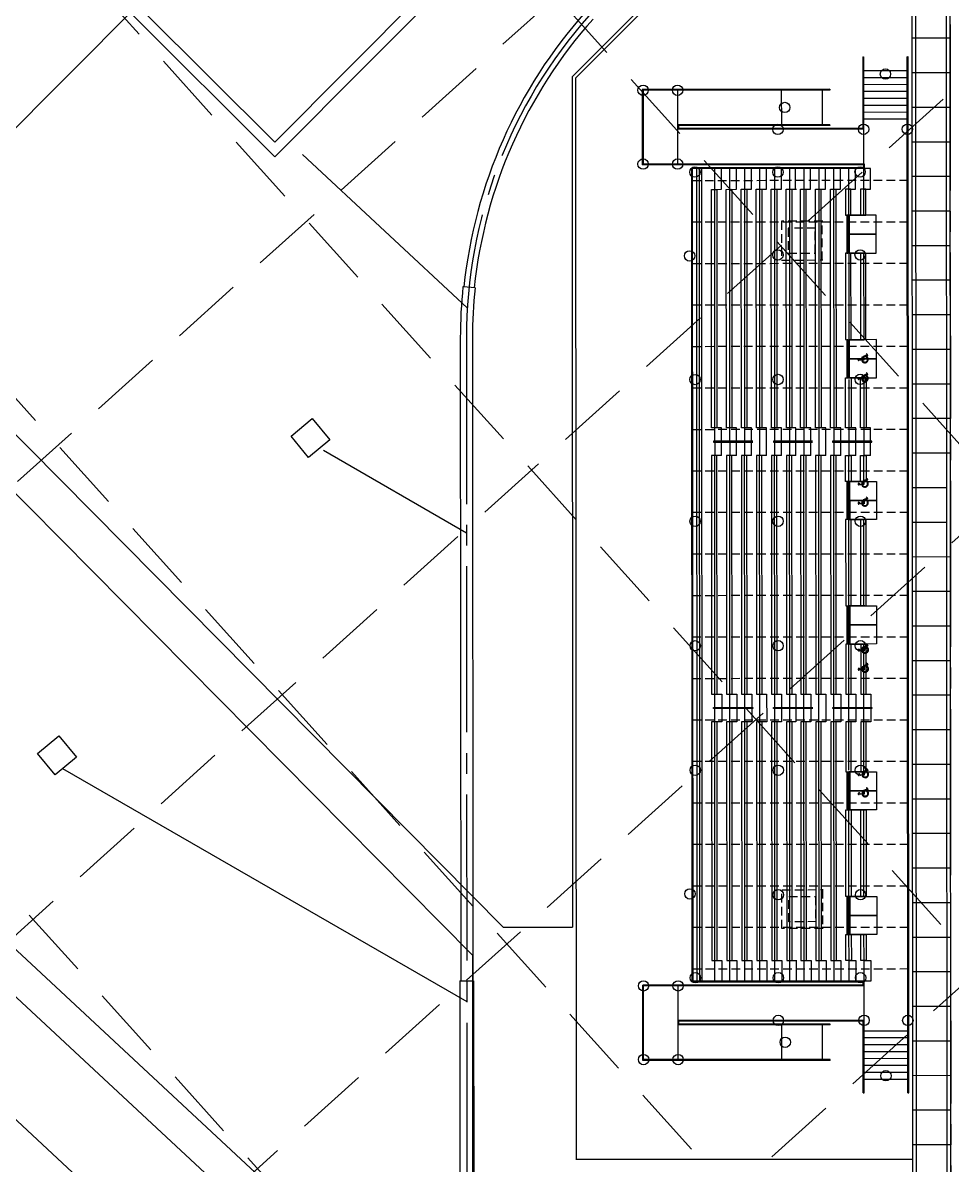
# Model space of a CAD drawing. Header units: inches. Extents: x 5194 to 8721, y 2249 to 5862.
# Drawn here: x 6858.6 to 6993, y 3475.1 to 3640.2 of the extents above; entities that cross this region are included whole.
import ezdxf

# ---------------------------------------------------------------- set-up
doc = ezdxf.new("R2010")
doc.units = ezdxf.units.IN
doc.header["$LTSCALE"] = 60
doc.header["$MEASUREMENT"] = 0
for name, pattern in [('03139 BASE$0$HIDDEN', [0.375, 0.25, -0.125]), ('HIDDEN', [0.375, 0.25, -0.125]), ('SCENT', [0.55, 0.4, -0.05, 0.05, -0.05])]:
    doc.linetypes.add(name, pattern=pattern)
for name, color, linetype in [('03139 BASE$0$A1-FLOR-OUTLINE', 7, 'Continuous'), ('03139 BASE$0$AS-BLEACHERS', 7, 'Continuous'), ('03139 BASE$0$AS-FENCE', 7, 'FENCELINE1'), ('03139 BASE$0$AS-FIELD-LINE', 7, 'Continuous'), ('03139 BASE$0$AS-MOWSTRIP', 7, 'Continuous'), ('03139 BASE$0$AS-PRK-SYM', 7, 'Continuous'), ('03139 BASE$0$AS-RISERS', 7, 'Continuous'), ('03139 BASE$0$AS-SEATS', 7, 'Continuous'), ('03139 BASE$0$AS-SLAB-BELOW', 7, '03139 BASE$0$HIDDEN'), ('03139 BASE$0$AS-STRINGER', 7, '03139 BASE$0$HIDDEN'), ('03139 BASE$0$AS-TRACK-CURB', 7, 'Continuous'), ('03139 BASE$0$AS-WALK', 7, 'Continuous'), ('03139 BASE$0$AS-WALKJOINTS', 253, 'Continuous'), ('03139 BASE$0$CCURB', 7, 'Continuous'), ('03139 BASE$0$CWALK', 7, 'Continuous'), ('03139 BASE$0$pinlet', 7, 'Continuous'), ('03139 TOPO$0$EP', 7, 'Continuous'), ('grid', 254, 'HIDDEN'), ('Pstm', 7, 'Continuous'), ('pstmcl', 8, 'SCENT')]:
    doc.layers.add(name, color=color, linetype=linetype)
doc.linetypes.add('FENCELINE1', pattern='A,0.25,-0.1,[133,ltypeshp.shx,S=0.1,R=0,X=-0.1,Y=0],-0.1,1', length=1.45)

# ---------------------------------------------------------------- blocks, each defined once
blk = doc.blocks.new('03139 BASE$0$football')
at = {"layer": '03139 BASE$0$AS-BLEACHERS'}
for centre in [(-1648.6, -800.7), (-1551.9, -836.7), (-1602.8, -893.2), (-1551.9, -947.2), (-1722.6, -969.3), (-1702.4, -1003.6), (-1647.4, -1053.2), (-1444.9, -1043.6), (-1869.4, -1087.4), (-1909.6, -1131.9), (-1540.5, -1149.6), (-1774.3, -1173.1), (-1743.9, -1160.2), (-1284.5, -1188.2), (-1814.5, -1217.6), (-1642, -1264.6), (-1380, -1294.2), (-1101.7, -1352.9), (-1476.5, -1401.2), (-1197.3, -1459), (-941.3, -1497.6), (-1293.7, -1565.9), (-1036.9, -1603.6), (-780.9, -1642.2), (-1133.3, -1710.5), (-876.4, -1748.2), (-620.4, -1786.8), (-972.9, -1855.2), (-403.6, -1871.9), (-513.5, -1883.2), (-716, -1892.8), (-454.5, -1928.3), (-357.7, -1964.4), (-609.1, -1989.2), (-819.8, -2005.7), (-554.1, -2038.8), (-517.8, -2055.3), (-705.5, -2096.2), (-715.2, -2127.9), (-755.3, -2172.4), (-620.1, -2213.6), (-660.3, -2258.1)]:
    blk.add_circle(centre, 9, dxfattribs=at)
at = {"layer": '03139 BASE$0$AS-FENCE', "ltscale": 0.25}
blk.add_lwpolyline([(-1757.6, -632), (-158.3, -2073.6)], dxfattribs=at)
at = {"layer": '03139 BASE$0$AS-PRK-SYM'}
for p, q in [((-1310.4, -1159.3), (-1311.3, -1160.3)), ((-1311.3, -1160.3), (-1308.1, -1163.1)), ((-1308.6, -1151.7), (-1310.8, -1157.6)), ((-1310.8, -1157.6), (-1306.7, -1161.3)), ((-1309.9, -1149.9), (-1310.4, -1151.1)), ((-1310.4, -1151.1), (-1308.6, -1151.7)), ((-1310.4, -1159.3), (-1307.4, -1162.1)), ((-1310.3, -1166), (-1308.1, -1163.1)), ((-1305, -1161.1), (-1310.2, -1168)), ((-1309.9, -1149.9), (-1307, -1151)), ((-1307, -1151), (-1309.3, -1157.2)), ((-1309.3, -1157.2), (-1305, -1161.1)), ((-1306.9, -1153.3), (-1307.6, -1155.1)), ((-1307.4, -1162.1), (-1306.7, -1161.3)), ((-1305.7, -1163.4), (-1306.5, -1164.5)), ((-1285.9, -1181.4), (-1286.8, -1182.4)), ((-1286.8, -1182.4), (-1283.6, -1185.2)), ((-1284.1, -1173.8), (-1286.3, -1179.7)), ((-1286.3, -1179.7), (-1282.2, -1183.4)), ((-1285.4, -1172), (-1285.9, -1173.2)), ((-1285.9, -1173.2), (-1284.1, -1173.8)), ((-1285.9, -1181.4), (-1282.8, -1184.2)), ((-1285.8, -1188.1), (-1283.6, -1185.2)), ((-1280.5, -1183.2), (-1285.7, -1190.1)), ((-1285.4, -1172), (-1282.5, -1173.1)), ((-1282.5, -1173.1), (-1284.8, -1179.3)), ((-1284.8, -1179.3), (-1280.5, -1183.2)), ((-1282.4, -1175.4), (-1283.1, -1177.2)), ((-1282.8, -1184.2), (-1282.2, -1183.4)), ((-1281.2, -1185.5), (-1282, -1186.6)), ((-1150, -1304), (-1150.8, -1304.9)), ((-1150.8, -1304.9), (-1147.7, -1307.8)), ((-1148.2, -1296.4), (-1150.3, -1302.2)), ((-1150.3, -1302.2), (-1146.3, -1305.9)), ((-1150, -1304), (-1146.9, -1306.7)), ((-1149.5, -1294.5), (-1149.9, -1295.7)), ((-1149.9, -1295.7), (-1148.2, -1296.4)), ((-1149.9, -1310.7), (-1147.7, -1307.8)), ((-1144.6, -1305.7), (-1149.8, -1312.7)), ((-1149.5, -1294.5), (-1146.5, -1295.6)), ((-1146.5, -1295.6), (-1148.8, -1301.9)), ((-1148.8, -1301.9), (-1144.6, -1305.7)), ((-1146.5, -1297.9), (-1147.2, -1299.7)), ((-1146.9, -1306.7), (-1146.3, -1305.9)), ((-1145.2, -1308), (-1146.1, -1309.1)), ((-1125.5, -1326.1), (-1126.3, -1327)), ((-1126.3, -1327), (-1123.2, -1329.9)), ((-1123.6, -1318.4), (-1125.8, -1324.3)), ((-1125.8, -1324.3), (-1121.8, -1328)), ((-1125.5, -1326.1), (-1122.4, -1328.8)), ((-1125, -1316.6), (-1125.4, -1317.8)), ((-1125.4, -1317.8), (-1123.6, -1318.4)), ((-1120, -1327.8), (-1125.3, -1334.8)), ((-1125, -1316.6), (-1122, -1317.7)), ((-1122, -1317.7), (-1124.3, -1323.9)), ((-1124.3, -1323.9), (-1120, -1327.8)), ((-1122, -1320), (-1122.6, -1321.8)), ((-1125.4, -1332.7), (-1123.2, -1329.9)), ((-1122.4, -1328.8), (-1121.8, -1328)), ((-1120.7, -1330.1), (-1121.6, -1331.2)), ((-936.1, -1496.8), (-936.9, -1497.7)), ((-936.9, -1497.7), (-933.8, -1500.6)), ((-934.2, -1489.2), (-936.4, -1495.1)), ((-936.4, -1495.1), (-932.4, -1498.7)), ((-936.1, -1496.8), (-933, -1499.6)), ((-935.6, -1487.3), (-936, -1488.5)), ((-936, -1488.5), (-934.2, -1489.2)), ((-930.6, -1498.6), (-935.9, -1505.5)), ((-935.9, -1503.5), (-933.8, -1500.6)), ((-935.6, -1487.3), (-932.6, -1488.4)), ((-932.6, -1488.4), (-934.9, -1494.7)), ((-934.9, -1494.7), (-930.6, -1498.6)), ((-932.6, -1490.8), (-933.2, -1492.5)), ((-933, -1499.6), (-932.4, -1498.7)), ((-931.3, -1500.8), (-932.2, -1502)), ((-911.6, -1518.9), (-912.4, -1519.8)), ((-912.4, -1519.8), (-909.3, -1522.7)), ((-909.7, -1511.3), (-911.9, -1517.1)), ((-911.9, -1517.1), (-907.8, -1520.8)), ((-911.6, -1518.9), (-908.5, -1521.7)), ((-911.1, -1509.4), (-911.5, -1510.6)), ((-911.5, -1510.6), (-909.7, -1511.3)), ((-906.1, -1520.6), (-911.4, -1527.6)), ((-911.4, -1525.6), (-909.3, -1522.7)), ((-911.1, -1509.4), (-908.1, -1510.5)), ((-908.1, -1510.5), (-910.4, -1516.8)), ((-910.4, -1516.8), (-906.1, -1520.6)), ((-908.1, -1512.9), (-908.7, -1514.6)), ((-908.5, -1521.7), (-907.8, -1520.8)), ((-906.8, -1522.9), (-907.7, -1524)), ((-775.6, -1641.4), (-776.5, -1642.4)), ((-776.5, -1642.4), (-773.3, -1645.2)), ((-773.8, -1633.8), (-776, -1639.7)), ((-776, -1639.7), (-771.9, -1643.3)), ((-775.1, -1632), (-775.6, -1633.1)), ((-775.6, -1633.1), (-773.8, -1633.8)), ((-775.6, -1641.4), (-772.6, -1644.2)), ((-770.2, -1643.2), (-775.4, -1650.1)), ((-775.1, -1632), (-772.2, -1633.1)), ((-772.2, -1633.1), (-774.5, -1639.3)), ((-774.5, -1639.3), (-770.2, -1643.2)), ((-772.1, -1635.4), (-772.8, -1637.2)), ((-772.6, -1644.2), (-771.9, -1643.3)), ((-775.5, -1648.1), (-773.3, -1645.2)), ((-770.9, -1645.5), (-771.7, -1646.6)), ((-751.1, -1663.5), (-752, -1664.5)), ((-752, -1664.5), (-748.8, -1667.3)), ((-749.3, -1655.9), (-751.5, -1661.8)), ((-751.5, -1661.8), (-747.4, -1665.4)), ((-750.6, -1654.1), (-751.1, -1655.2)), ((-751.1, -1655.2), (-749.3, -1655.9)), ((-751.1, -1663.5), (-748.1, -1666.3)), ((-750.6, -1654.1), (-747.7, -1655.2)), ((-747.7, -1655.2), (-750, -1661.4)), ((-750, -1661.4), (-745.7, -1665.3)), ((-747.6, -1657.5), (-748.3, -1659.3)), ((-751, -1670.2), (-748.8, -1667.3)), ((-745.7, -1665.3), (-750.9, -1672.2)), ((-748.1, -1666.3), (-747.4, -1665.4)), ((-746.4, -1667.6), (-747.2, -1668.7))]:
    blk.add_line(p, q, dxfattribs=at)
for centre, radius, start, end in [((-1311.5, -1167.1), 1.6, 40.9876, 322.963), ((-1304.9, -1158.8), 4.61, 260.3971, 125.4097), ((-1304.9, -1158.8), 5.88, 254.1547, 110.0828), ((-1287, -1189.2), 1.6, 40.9876, 322.963), ((-1280.4, -1180.9), 4.61, 260.3971, 125.4097), ((-1280.4, -1180.9), 5.88, 254.1547, 110.0828), ((-1144.5, -1303.5), 4.61, 260.3971, 125.4097), ((-1144.5, -1303.5), 5.88, 254.1547, 110.0828), ((-1151.1, -1311.7), 1.6, 40.9876, 322.963), ((-1120, -1325.6), 4.61, 260.3971, 125.4097), ((-1120, -1325.6), 5.88, 254.1547, 110.0828), ((-1126.6, -1333.8), 1.6, 40.9876, 322.963), ((-937.2, -1504.5), 1.6, 40.9876, 322.963), ((-930.6, -1496.3), 4.61, 260.3971, 125.4097), ((-930.6, -1496.3), 5.88, 254.1547, 110.0828), ((-912.6, -1526.6), 1.6, 40.9876, 322.963), ((-906.1, -1518.4), 4.61, 260.3971, 125.4097), ((-906.1, -1518.4), 5.88, 254.1547, 110.0828), ((-770.1, -1640.9), 4.61, 260.3971, 125.4097), ((-770.1, -1640.9), 5.88, 254.1547, 110.0828), ((-776.7, -1649.2), 1.6, 40.9876, 322.963), ((-745.6, -1663), 4.61, 260.3971, 125.4097), ((-745.6, -1663), 5.88, 254.1547, 110.0828), ((-752.2, -1671.2), 1.6, 40.9876, 322.963)]:
    blk.add_arc(centre, radius, start, end, dxfattribs=at)
at = {"layer": '03139 BASE$0$AS-RISERS'}
for p, q in [((-1645.5, -752.4), (-1644.5, -751.2)), ((-310, -1956.2), (-1645.5, -752.4)), ((-309, -1955.1), (-1644.5, -751.2)), ((-1678.6, -824.9), (-1627.7, -768.4)), ((-1669.7, -832.9), (-1618.8, -776.5)), ((-1660.7, -840.9), (-1609.9, -784.5)), ((-1651.8, -849), (-1600.9, -792.5)), ((-1697.4, -809.9), (-1696.4, -808.8)), ((-1697.4, -809.9), (-1604.9, -893.3)), ((-1696.4, -808.8), (-1602.8, -893.2)), ((-1642.9, -857), (-1592, -800.6)), ((-1634, -865.1), (-1583.1, -808.6)), ((-1625.1, -873.1), (-1574.2, -816.6)), ((-1616.2, -881.1), (-1565.3, -824.7)), ((-1693.8, -890.3), (-1911.7, -1132)), ((-1692.6, -891.3), (-1909.6, -1131.9)), ((-1693.8, -890.3), (-1692.6, -891.3)), ((-1604.9, -893.3), (-1819, -1130.8)), ((-1602.8, -893.2), (-1818.9, -1132.9)), ((-1701.5, -901.1), (-1657, -941.3)), ((-1602.8, -893.2), (-1558.2, -933.3)), ((-1648.1, -931.5), (-1824.8, -1127.5)), ((-1648.1, -931.5), (-1647, -932.5)), ((-1544.3, -929.8), (-1552.3, -938.7)), ((-1517.5, -953.9), (-1544.3, -929.8)), ((-1647, -932.5), (-1822.7, -1127.4)), ((-1557.4, -932.4), (-1814.5, -1217.6)), ((-1557.3, -934.5), (-1814.4, -1219.8)), ((-1553.6, -937.9), (-1753.1, -1159.2)), ((-1551.5, -937.8), (-1751, -1159.1)), ((-1534.9, -973.2), (-1561.7, -949.1)), ((-1557.3, -934.5), (-1553.6, -937.9)), ((-1552.3, -938.7), (-1525.6, -962.8)), ((-1748.9, -953.7), (-1704.3, -993.8)), ((-1552.3, -992.5), (-1579.1, -968.4)), ((-1569.7, -958), (-1543, -982.1)), ((-1525.6, -962.8), (-1517.5, -953.9)), ((-1525.6, -962.8), (-1492.1, -992.9)), ((-1569.7, -1011.8), (-1596.5, -987.7)), ((-1587.1, -977.3), (-1560.4, -1001.4)), ((-1543, -982.1), (-1534.9, -973.2)), ((-1543, -982.1), (-1509.6, -1012.2)), ((-1587.2, -1031.1), (-1613.9, -1007)), ((-1604.5, -996.6), (-1577.8, -1020.7)), ((-1560.4, -1001.4), (-1552.3, -992.5)), ((-1560.4, -1001.4), (-1252.9, -1278.6)), ((-1509.6, -1012.2), (-1492.1, -992.9)), ((-1508.5, -1011.1), (-1491.1, -991.8)), ((-1604.6, -1050.5), (-1631.3, -1026.4)), ((-1621.9, -1016), (-1595.2, -1040.1)), ((-1577.8, -1020.7), (-1569.7, -1011.8)), ((-1577.8, -1020.7), (-1270.3, -1297.9)), ((-1511.6, -1014.5), (-1462.5, -1058.7)), ((-1459.5, -1055.3), (-1508.5, -1011.1)), ((-1459.5, -1055.3), (-1508.5, -1011.1)), ((-1621.1, -1068.8), (-1647.9, -1044.7)), ((-1638.5, -1034.3), (-1611.8, -1058.4)), ((-1611.8, -1058.4), (-1603.7, -1049.5)), ((-1595.2, -1040.1), (-1587.2, -1031.1)), ((-1595.2, -1040.1), (-1287.7, -1317.3)), ((-1443.1, -1037.1), (-1460.5, -1056.4)), ((-1459.9, -1055.7), (-1440.4, -1034.1)), ((-1442.1, -1036), (-1459.5, -1055.3)), ((-1443.1, -1037.1), (-1331.7, -1137.6)), ((-1638.5, -1088.1), (-1665.3, -1064)), ((-1655.9, -1053.6), (-1629.2, -1077.8)), ((-1629.2, -1077.8), (-1621.1, -1068.8)), ((-1611.8, -1058.4), (-1304.3, -1335.6)), ((-1460.5, -1056.4), (-1349.1, -1156.9)), ((-1869.4, -1087.4), (-1824.8, -1127.5)), ((-1656, -1107.5), (-1682.7, -1083.4)), ((-1673.3, -1073), (-1646.6, -1097.1)), ((-1646.6, -1097.1), (-1638.5, -1088.1)), ((-1629.2, -1077.8), (-1321.7, -1354.9)), ((-1673.4, -1126.8), (-1700.1, -1102.7)), ((-1690.7, -1092.3), (-1664, -1116.4)), ((-1664, -1116.4), (-1656, -1107.5)), ((-1646.6, -1097.1), (-1339.1, -1374.3)), ((-1824.8, -1127.5), (-1818.9, -1132.9)), ((-1822.7, -1127.4), (-1819, -1130.8)), ((-1690.8, -1146.1), (-1717.5, -1122)), ((-1708.1, -1111.6), (-1681.4, -1135.7)), ((-1681.4, -1135.7), (-1673.4, -1126.8)), ((-1664, -1116.4), (-1356.5, -1393.6)), ((-1911.7, -1132), (-1814.4, -1219.8)), ((-1909.6, -1131.9), (-1814.5, -1217.6)), ((-1818.9, -1132.9), (-1774.3, -1173.1)), ((-1725.5, -1130.9), (-1698.8, -1155)), ((-1698.8, -1155), (-1690.8, -1146.1)), ((-1681.4, -1135.7), (-1373.9, -1412.9)), ((-1349.1, -1156.9), (-1331.7, -1137.6)), ((-1348.1, -1155.7), (-1330.7, -1136.4)), ((-703.6, -2105.3), (-1753.1, -1159.2)), ((-703.7, -2103.2), (-1751, -1159.1)), ((-695.7, -2094.3), (-1743, -1150.2)), ((-1698.8, -1155), (-1391.3, -1432.2)), ((-1351.1, -1159.1), (-1302.1, -1203.3)), ((-1299.1, -1199.9), (-1348.1, -1155.7)), ((-1299.1, -1199.9), (-1348.1, -1155.7)), ((-1282.7, -1181.7), (-1300.1, -1201.1)), ((-1299.4, -1200.3), (-1280, -1178.8)), ((-1281.7, -1180.6), (-1299.1, -1199.9)), ((-1282.6, -1181.6), (-1218.1, -1240)), ((-1297.9, -1203.1), (-1235.5, -1259.3)), ((-1191.4, -1245.2), (-1236.9, -1295.7)), ((-1235.8, -1296.7), (-1190.3, -1246.2)), ((-1210, -1231.1), (-1218.1, -1240)), ((-1218.1, -1240), (-1182.4, -1272.1)), ((-1174.4, -1263.2), (-1210, -1231.1)), ((-1190.3, -1246.2), (-1191.4, -1245.2)), ((-1227.4, -1250.4), (-1235.5, -1259.3)), ((-1235.5, -1259.3), (-1199.8, -1291.5)), ((-1191.8, -1282.5), (-1227.4, -1250.4)), ((-1174.4, -1263.2), (-1182.4, -1272.1)), ((-1244.8, -1269.7), (-1252.9, -1278.6)), ((-1252.9, -1278.6), (-1217.2, -1310.8)), ((-1209.2, -1301.9), (-1244.8, -1269.7)), ((-1191.8, -1282.5), (-1199.8, -1291.5)), ((-1149, -1302.3), (-1182.4, -1272.1)), ((-1262.2, -1289), (-1270.3, -1297.9)), ((-1270.3, -1297.9), (-1234.6, -1330.1)), ((-1226.6, -1321.2), (-1262.2, -1289)), ((-1236.9, -1295.7), (-1235.8, -1296.7)), ((-1209.2, -1301.9), (-1217.2, -1310.8)), ((-1166.4, -1321.6), (-1199.8, -1291.5)), ((-1149, -1302.3), (-1166.4, -1321.6)), ((-1165.7, -1320.9), (-1146.3, -1299.3)), ((-1148, -1301.2), (-1165.4, -1320.5)), ((-1260.2, -1321.5), (-1305.7, -1372)), ((-1304.6, -1373), (-1259.1, -1322.5)), ((-1297.1, -1327.6), (-1304.3, -1335.6)), ((-1261.4, -1359.8), (-1297.1, -1327.6)), ((-1279.7, -1308.3), (-1287.7, -1317.3)), ((-1287.7, -1317.3), (-1252, -1349.4)), ((-1244, -1340.5), (-1279.7, -1308.3)), ((-1226.6, -1321.2), (-1234.6, -1330.1)), ((-909.7, -1588), (-1217.2, -1310.8)), ((-1119.4, -1368), (-1168.4, -1323.8)), ((-1165.4, -1320.5), (-1116.3, -1364.7)), ((-1165.4, -1320.5), (-1116.3, -1364.7)), ((-1313.6, -1346), (-1321.7, -1354.9)), ((-1278, -1378.2), (-1313.6, -1346)), ((-1304.3, -1335.6), (-1268.6, -1367.8)), ((-1244, -1340.5), (-1252, -1349.4)), ((-927.1, -1607.3), (-1234.6, -1330.1)), ((-1117.4, -1365.8), (-1099.9, -1346.5)), ((-1116.3, -1364.7), (-1098.9, -1345.4)), ((-988.5, -1446.9), (-1099.9, -1346.5)), ((-1331, -1365.3), (-1339.1, -1374.3)), ((-1295.4, -1397.5), (-1331, -1365.3)), ((-1321.7, -1354.9), (-1286, -1387.1)), ((-1261.4, -1359.8), (-1268.6, -1367.8)), ((-944.5, -1626.6), (-1252, -1349.4)), ((-1005.9, -1466.2), (-1117.4, -1365.8)), ((-1348.4, -1384.7), (-1356.5, -1393.6)), ((-1312.8, -1416.8), (-1348.4, -1384.7)), ((-1339.1, -1374.3), (-1303.4, -1406.4)), ((-1305.7, -1372), (-1304.6, -1373)), ((-1278, -1378.2), (-1286, -1387.1)), ((-978.5, -1664.3), (-1286, -1387.1)), ((-961.1, -1645), (-1268.6, -1367.8)), ((-1329.8, -1398.7), (-1375.4, -1449.2)), ((-1374.3, -1450.3), (-1328.7, -1399.7)), ((-1365.9, -1404), (-1373.9, -1412.9)), ((-1330.2, -1436.1), (-1365.9, -1404)), ((-1356.5, -1393.6), (-1320.8, -1425.7)), ((-1295.4, -1397.5), (-1303.4, -1406.4)), ((-995.9, -1683.6), (-1303.4, -1406.4)), ((-1383.3, -1423.3), (-1391.3, -1432.2)), ((-1347.6, -1455.4), (-1383.3, -1423.3)), ((-1373.9, -1412.9), (-1338.2, -1445)), ((-1312.8, -1416.8), (-1320.8, -1425.7)), ((-1013.3, -1702.9), (-1320.8, -1425.7)), ((-1391.3, -1432.2), (-1355.6, -1464.3)), ((-1330.2, -1436.1), (-1338.2, -1445)), ((-1030.7, -1722.2), (-1338.2, -1445)), ((-1005.3, -1465.5), (-985.8, -1443.9)), ((-987.5, -1445.8), (-1004.9, -1465.1)), ((-1375.4, -1449.2), (-1374.3, -1450.3)), ((-1347.6, -1455.4), (-1355.6, -1464.3)), ((-1048.1, -1741.5), (-1355.6, -1464.3)), ((-988.5, -1446.9), (-1005.9, -1466.2)), ((-1004.9, -1465.1), (-955.9, -1509.3)), ((-1004.9, -1465.1), (-955.9, -1509.3)), ((-958.9, -1512.6), (-1007.9, -1468.4)), ((-960.6, -1514.5), (-936.8, -1488.1)), ((-955.9, -1509.3), (-938.5, -1490)), ((-874.9, -1549.3), (-939.5, -1491.1)), ((-892.3, -1568.6), (-956.9, -1510.4)), ((-839.2, -1581.5), (-908.3, -1519.2)), ((-874.9, -1549.3), (-866.9, -1540.4)), ((-866.9, -1540.4), (-831.2, -1572.6)), ((-893.8, -1605), (-848.3, -1554.5)), ((-847.1, -1555.5), (-892.7, -1606)), ((-892.3, -1568.6), (-884.3, -1559.7)), ((-884.3, -1559.7), (-848.6, -1591.9)), ((-839.2, -1581.5), (-874.9, -1549.3)), ((-848.3, -1554.5), (-847.1, -1555.5)), ((-909.7, -1588), (-901.7, -1579)), ((-901.7, -1579), (-866, -1611.2)), ((-856.7, -1600.8), (-892.3, -1568.6)), ((-831.2, -1572.6), (-839.2, -1581.5)), ((-774.6, -1639.7), (-839.2, -1581.5)), ((-927.1, -1607.3), (-919.1, -1598.4)), ((-919.1, -1598.4), (-883.4, -1630.5)), ((-874.1, -1620.1), (-909.7, -1588)), ((-892.7, -1606), (-893.8, -1605)), ((-848.6, -1591.9), (-856.7, -1600.8)), ((-794.3, -1657), (-856.7, -1600.8)), ((-944.5, -1626.6), (-936.5, -1617.7)), ((-936.5, -1617.7), (-900.8, -1649.8)), ((-891.5, -1639.4), (-927.1, -1607.3)), ((-866, -1611.2), (-874.1, -1620.1)), ((-566.6, -1897.3), (-874.1, -1620.1)), ((-962.6, -1681.3), (-917, -1630.8)), ((-915.9, -1631.8), (-961.5, -1682.3)), ((-961.1, -1645), (-953.9, -1637)), ((-925.4, -1677.1), (-961.1, -1645)), ((-953.9, -1637), (-918.3, -1669.1)), ((-908.9, -1658.7), (-944.5, -1626.6)), ((-917.9, -1631.8), (-916.8, -1632.8)), ((-883.4, -1630.5), (-891.5, -1639.4)), ((-584, -1916.6), (-891.5, -1639.4)), ((-774.6, -1639.7), (-792, -1659)), ((-791.3, -1658.3), (-771.9, -1636.8)), ((-773.6, -1638.6), (-791, -1657.9)), ((-978.5, -1664.3), (-970.5, -1655.4)), ((-942.9, -1696.4), (-978.5, -1664.3)), ((-970.5, -1655.4), (-934.8, -1687.5)), ((-900.8, -1649.8), (-908.9, -1658.7)), ((-601.4, -1935.9), (-908.9, -1658.7)), ((-745, -1705.5), (-794, -1661.3)), ((-791, -1657.9), (-742, -1702.1)), ((-791, -1657.9), (-742, -1702.1)), ((-995.9, -1683.6), (-987.9, -1674.7)), ((-960.3, -1715.7), (-995.9, -1683.6)), ((-987.9, -1674.7), (-952.2, -1706.8)), ((-961.5, -1682.3), (-962.6, -1681.3)), ((-918.3, -1669.1), (-925.4, -1677.1)), ((-617.9, -1954.3), (-925.4, -1677.1)), ((-743, -1703.2), (-725.6, -1683.9)), ((-742, -1702.1), (-724.6, -1682.8)), ((-614.2, -1784.4), (-725.6, -1683.9)), ((-1013.3, -1702.9), (-1005.3, -1694)), ((-977.7, -1735), (-1013.3, -1702.9)), ((-1005.3, -1694), (-969.6, -1726.1)), ((-934.8, -1687.5), (-942.9, -1696.4)), ((-635.4, -1973.6), (-942.9, -1696.4)), ((-631.6, -1803.7), (-743, -1703.2)), ((-1032.2, -1758.6), (-986.7, -1708.1)), ((-985.6, -1709.1), (-1031.1, -1759.6)), ((-1030.7, -1722.2), (-1022.7, -1713.3)), ((-995.1, -1754.4), (-1030.7, -1722.2)), ((-1022.7, -1713.3), (-987, -1745.4)), ((-986.7, -1708.1), (-985.6, -1709.1)), ((-952.2, -1706.8), (-960.3, -1715.7)), ((-652.8, -1992.9), (-960.3, -1715.7)), ((-1048.1, -1741.5), (-1040.1, -1732.6)), ((-1012.5, -1773.7), (-1048.1, -1741.5)), ((-1040.1, -1732.6), (-1004.5, -1764.8)), ((-969.6, -1726.1), (-977.7, -1735)), ((-670.2, -2012.2), (-977.7, -1735)), ((-1031.1, -1759.6), (-1032.2, -1758.6)), ((-987, -1745.4), (-995.1, -1754.4)), ((-687.6, -2031.5), (-995.1, -1754.4)), ((-1004.5, -1764.8), (-1012.5, -1773.7)), ((-705, -2050.9), (-1012.5, -1773.7)), ((-630.9, -1802.9), (-611.5, -1781.4)), ((-613.2, -1783.2), (-630.6, -1802.6)), ((-614.2, -1784.4), (-631.6, -1803.7)), ((-630.6, -1802.6), (-581.6, -1846.7)), ((-630.6, -1802.6), (-581.6, -1846.7)), ((-584.6, -1850.1), (-633.6, -1805.9)), ((-582.6, -1847.9), (-565.2, -1828.6)), ((-581.6, -1846.7), (-564.1, -1827.4)), ((-531.7, -1858.7), (-565.2, -1828.6)), ((-549.1, -1878), (-582.6, -1847.9)), ((-531.7, -1858.7), (-523.7, -1849.8)), ((-505, -1882.8), (-531.7, -1858.7)), ((-523.7, -1849.8), (-497, -1873.9)), ((-504.2, -1881.8), (-703.7, -2103.2)), ((-549.1, -1878), (-541.1, -1869.1)), ((-522.4, -1902.1), (-549.1, -1878)), ((-541.1, -1869.1), (-514.4, -1893.2)), ((-497, -1873.9), (-505, -1882.8)), ((-499.1, -1888.1), (-505, -1882.8)), ((-501.2, -1888.2), (-757.4, -2172.5)), ((-499.1, -1888.1), (-755.3, -2172.4)), ((-504.9, -1884.9), (-703.6, -2105.3)), ((-566.6, -1897.3), (-558.5, -1888.4)), ((-539.8, -1921.4), (-566.6, -1897.3)), ((-558.5, -1888.4), (-531.8, -1912.5)), ((-514.4, -1893.2), (-522.4, -1902.1)), ((-501.2, -1888.2), (-504.9, -1884.9)), ((-454.5, -1928.3), (-499.1, -1888.1)), ((-441.1, -1940.4), (-390.2, -1883.9)), ((-432.2, -1948.4), (-381.3, -1891.9)), ((-423.3, -1956.4), (-372.4, -1900)), ((-584, -1916.6), (-575.9, -1907.7)), ((-557.2, -1940.7), (-584, -1916.6)), ((-575.9, -1907.7), (-549.2, -1931.8)), ((-531.8, -1912.5), (-539.8, -1921.4)), ((-414.4, -1964.5), (-363.5, -1908)), ((-405.5, -1972.5), (-354.6, -1916)), ((-454.5, -1928.3), (-670.6, -2168)), ((-454.4, -1930.4), (-668.5, -2167.9)), ((-601.4, -1935.9), (-593.3, -1927)), ((-574.6, -1960), (-601.4, -1935.9)), ((-593.3, -1927), (-566.6, -1951.1)), ((-549.2, -1931.8), (-557.2, -1940.7)), ((-360.9, -2012.7), (-454.5, -1928.3)), ((-361.9, -2013.8), (-454.4, -1930.4)), ((-396.6, -1980.5), (-345.7, -1924.1)), ((-387.6, -1988.6), (-336.8, -1932.1)), ((-378.7, -1996.6), (-327.8, -1940.1)), ((-812.8, -2004.8), (-866.3, -1956.6)), ((-617.9, -1954.3), (-609.9, -1945.4)), ((-591.2, -1978.4), (-617.9, -1954.3)), ((-610.7, -1946.3), (-584, -1970.4)), ((-566.6, -1951.1), (-574.6, -1960)), ((-310, -1956.2), (-309, -1955.1)), ((-489, -1976.3), (-664.8, -2171.3)), ((-487.9, -1977.3), (-664.6, -2173.4)), ((-635.4, -1973.6), (-627.3, -1964.7)), ((-608.6, -1997.7), (-635.4, -1973.6)), ((-627.3, -1964.7), (-600.6, -1988.8)), ((-583.2, -1969.5), (-591.2, -1978.4)), ((-487.9, -1977.3), (-489, -1976.3)), ((-652.8, -1992.9), (-644.7, -1984)), ((-626, -2017), (-652.8, -1992.9)), ((-644.7, -1984), (-618, -2008.1)), ((-600.6, -1988.8), (-608.6, -1997.7)), ((-452.2, -2027.3), (-496.8, -1987.1)), ((-670.2, -2012.2), (-662.1, -2003.3)), ((-643.4, -2036.3), (-670.2, -2012.2)), ((-662.1, -2003.3), (-635.4, -2027.4)), ((-443.3, -2017.5), (-660.3, -2258.1)), ((-442.2, -2018.5), (-660.1, -2260.2)), ((-618, -2008.1), (-626, -2017)), ((-442.2, -2018.5), (-443.3, -2017.5)), ((-361.9, -2013.8), (-360.9, -2012.7)), ((-687.6, -2031.5), (-679.5, -2022.6)), ((-660.8, -2055.7), (-687.6, -2031.5)), ((-679.5, -2022.6), (-652.8, -2046.7)), ((-635.4, -2027.4), (-643.4, -2036.3)), ((-499.6, -2079.9), (-544.1, -2039.7)), ((-705, -2050.9), (-697, -2041.9)), ((-678.2, -2075), (-705, -2050.9)), ((-697, -2041.9), (-670.2, -2066.1)), ((-652.8, -2046.7), (-660.8, -2055.7)), ((-670.2, -2066.1), (-678.2, -2075)), ((-670.6, -2168), (-715.2, -2127.9)), ((-660.1, -2260.2), (-757.4, -2172.5)), ((-660.3, -2258.1), (-755.3, -2172.4)), ((-664.6, -2173.4), (-670.6, -2168)), ((-664.8, -2171.3), (-668.5, -2167.9)), ((-620.1, -2213.6), (-664.6, -2173.4))]:
    blk.add_line(p, q, dxfattribs=at)
blk.add_lwpolyline([(-1557.4, -932.4), (-1551.5, -937.8)], dxfattribs=at)
at = {"layer": '03139 BASE$0$AS-SEATS'}
for p, q in [((-1522.9, -959.8), (-1529.2, -966.9)), ((-1529.2, -966.9), (-1495.8, -997)), ((-1489.5, -990), (-1522.9, -959.8)), ((-1540.3, -979.1), (-1546.6, -986.2)), ((-1546.6, -986.2), (-1513.2, -1016.3)), ((-1506.9, -1009.3), (-1540.3, -979.1)), ((-1477.4, -976.6), (-1509.6, -1012.2)), ((-1495.8, -997), (-1489.5, -990)), ((-1452.9, -998.7), (-1477.4, -976.6)), ((-1564.1, -1005.5), (-1557.7, -998.5)), ((-1256.6, -1282.7), (-1564.1, -1005.5)), ((-1557.7, -998.5), (-1250.2, -1275.7)), ((-1557.7, -998.5), (-1250.2, -1275.7)), ((-1513.2, -1016.3), (-1506.9, -1009.3)), ((-1452.9, -998.7), (-1485, -1034.3)), ((-1485, -1034.3), (-1452.9, -998.7)), ((-1428.4, -1020.8), (-1452.9, -998.7)), ((-1581.5, -1024.8), (-1575.1, -1017.8)), ((-1274, -1302), (-1581.5, -1024.8)), ((-1575.1, -1017.8), (-1267.6, -1295)), ((-1510.6, -1013.4), (-1511.6, -1014.5)), ((-1511.6, -1014.5), (-1462.5, -1058.7)), ((-1509.4, -1014.4), (-1510.6, -1013.4)), ((-1509.6, -1012.2), (-1485, -1034.3)), ((-1461.5, -1057.5), (-1509.4, -1014.4)), ((-1509.4, -1014.4), (-1509.4, -1014.4)), ((-1460.5, -1056.4), (-1428.4, -1020.8)), ((-1598.9, -1044.1), (-1592.5, -1037.1)), ((-1291.4, -1321.3), (-1598.9, -1044.1)), ((-1592.5, -1037.1), (-1285, -1314.3)), ((-1485, -1034.3), (-1460.5, -1056.4)), ((-1440.4, -1034.1), (-1446.8, -1041.2)), ((-1446.8, -1041.2), (-1335.4, -1141.6)), ((-1329, -1134.6), (-1440.4, -1034.1)), ((-1615.4, -1062.5), (-1609.1, -1055.5)), ((-1307.9, -1339.7), (-1615.4, -1062.5)), ((-1609.1, -1055.5), (-1301.6, -1332.7)), ((-1457.9, -1053.5), (-1464.2, -1060.5)), ((-1464.2, -1060.5), (-1352.8, -1160.9)), ((-1462.5, -1058.7), (-1461.5, -1057.5)), ((-1461.5, -1057.5), (-1461.5, -1057.5)), ((-1461.5, -1057.5), (-1461.5, -1057.5)), ((-1346.4, -1153.9), (-1457.9, -1053.5)), ((-1632.9, -1081.8), (-1626.5, -1074.8)), ((-1325.3, -1359), (-1632.9, -1081.8)), ((-1626.5, -1074.8), (-1319, -1352)), ((-1650.3, -1101.1), (-1643.9, -1094.1)), ((-1342.8, -1378.3), (-1650.3, -1101.1)), ((-1643.9, -1094.1), (-1336.4, -1371.3)), ((-1667.7, -1120.5), (-1661.3, -1113.4)), ((-1360.2, -1397.7), (-1667.7, -1120.5)), ((-1661.3, -1113.4), (-1353.8, -1390.6)), ((-1317, -1121.2), (-1349.1, -1156.9)), ((-1292.5, -1143.3), (-1317, -1121.2)), ((-1740.3, -1147.2), (-1746.6, -1154.3)), ((-693, -2091.3), (-1740.3, -1147.2)), ((-1685.1, -1139.8), (-1678.7, -1132.7)), ((-1377.6, -1417), (-1685.1, -1139.8)), ((-1678.7, -1132.7), (-1371.2, -1409.9)), ((-1335.4, -1141.6), (-1329, -1134.6)), ((-1324.6, -1179), (-1292.5, -1143.3)), ((-1292.5, -1143.3), (-1324.6, -1179)), ((-1268, -1165.4), (-1292.5, -1143.3)), ((-1746.6, -1154.3), (-699.3, -2098.4)), ((-1702.5, -1159.1), (-1696.1, -1152)), ((-1395, -1436.3), (-1702.5, -1159.1)), ((-1696.1, -1152), (-1388.6, -1429.2)), ((-1352.8, -1160.9), (-1346.4, -1153.9)), ((-1350.1, -1158), (-1351.1, -1159.1)), ((-1351.1, -1159.1), (-1302.1, -1203.3)), ((-1349, -1159), (-1350.1, -1158)), ((-1349.1, -1156.9), (-1324.6, -1179)), ((-1301.1, -1202.2), (-1349, -1159)), ((-1349, -1159), (-1349, -1159)), ((-1300.1, -1201.1), (-1268, -1165.4)), ((-1324.6, -1179), (-1300.1, -1201.1)), ((-1286.4, -1185.8), (-1280, -1178.8)), ((-1221.7, -1244.1), (-1286.4, -1185.8)), ((-1280, -1178.8), (-1215.4, -1237)), ((-1303.8, -1205.1), (-1297.4, -1198.1)), ((-1239.1, -1263.4), (-1303.8, -1205.1)), ((-1302.1, -1203.3), (-1301.1, -1202.2)), ((-1301.1, -1202.2), (-1301.1, -1202.2)), ((-1301.1, -1202.2), (-1301.1, -1202.2)), ((-1297.4, -1198.1), (-1232.8, -1256.3)), ((-1215.4, -1237), (-1221.7, -1244.1)), ((-1232.8, -1256.3), (-1239.1, -1263.4)), ((-1250.2, -1275.7), (-1256.6, -1282.7)), ((-1186.1, -1276.2), (-1179.7, -1269.2)), ((-1152.7, -1306.3), (-1186.1, -1276.2)), ((-1179.7, -1269.2), (-1146.3, -1299.3)), ((-1166.4, -1321.6), (-1134.2, -1285.9)), ((-1134.2, -1285.9), (-1109.7, -1308)), ((-1267.6, -1295), (-1274, -1302)), ((-1214.5, -1307.8), (-1220.9, -1314.9)), ((-907, -1585), (-1214.5, -1307.8)), ((-907, -1585), (-1214.5, -1307.8)), ((-1203.5, -1295.5), (-1197.1, -1288.5)), ((-1170.1, -1325.7), (-1203.5, -1295.5)), ((-1197.1, -1288.5), (-1163.7, -1318.6)), ((-1146.3, -1299.3), (-1152.7, -1306.3)), ((-1141.9, -1343.7), (-1109.7, -1308)), ((-1109.7, -1308), (-1141.9, -1343.7)), ((-1109.7, -1308), (-1085.2, -1330.1)), ((-1285, -1314.3), (-1291.4, -1321.3)), ((-1231.9, -1327.1), (-1238.3, -1334.2)), ((-924.4, -1604.3), (-1231.9, -1327.1)), ((-1220.9, -1314.9), (-913.4, -1592)), ((-1163.7, -1318.6), (-1170.1, -1325.7)), ((-1168.4, -1323.8), (-1167.4, -1322.7)), ((-1119.4, -1368), (-1168.4, -1323.8)), ((-1167.4, -1322.7), (-1167.4, -1322.7)), ((-1167.4, -1322.7), (-1167.4, -1322.7)), ((-1167.4, -1322.7), (-1119.5, -1365.9)), ((-1141.9, -1343.7), (-1166.4, -1321.6)), ((-1301.6, -1332.7), (-1307.9, -1339.7)), ((-1249.4, -1346.4), (-1255.7, -1353.5)), ((-941.9, -1623.6), (-1249.4, -1346.4)), ((-1238.3, -1334.2), (-930.8, -1611.4)), ((-1117.4, -1365.8), (-1141.9, -1343.7)), ((-1085.2, -1330.1), (-1117.4, -1365.8)), ((-1097.3, -1343.5), (-1103.6, -1350.6)), ((-985.8, -1443.9), (-1097.3, -1343.5)), ((-985.8, -1443.9), (-1097.3, -1343.5)), ((-1319, -1352), (-1325.3, -1359)), ((-1265.9, -1364.8), (-1272.3, -1371.9)), ((-958.4, -1642), (-1265.9, -1364.8)), ((-1255.7, -1353.5), (-948.2, -1630.7)), ((-1114.7, -1362.8), (-1121, -1369.9)), ((-1119.5, -1365.9), (-1119.5, -1365.9)), ((-1119.5, -1365.9), (-1118.4, -1366.9)), ((-1118.4, -1366.9), (-1119.4, -1368)), ((-1003.3, -1463.2), (-1114.7, -1362.8)), ((-1003.3, -1463.2), (-1114.7, -1362.8)), ((-1103.6, -1350.6), (-992.2, -1451)), ((-1336.4, -1371.3), (-1342.8, -1378.3)), ((-1283.3, -1384.1), (-1289.7, -1391.2)), ((-975.8, -1661.3), (-1283.3, -1384.1)), ((-1272.3, -1371.9), (-964.8, -1649.1)), ((-1121, -1369.9), (-1009.6, -1470.3)), ((-1353.8, -1390.6), (-1360.2, -1397.7)), ((-1300.7, -1403.4), (-1307.1, -1410.5)), ((-993.2, -1680.6), (-1300.7, -1403.4)), ((-1289.7, -1391.2), (-982.2, -1668.4)), ((-1371.2, -1409.9), (-1377.6, -1417)), ((-1318.2, -1422.7), (-1324.5, -1429.8)), ((-1010.6, -1699.9), (-1318.2, -1422.7)), ((-1307.1, -1410.5), (-999.6, -1687.7)), ((-1388.6, -1429.2), (-1395, -1436.3)), ((-1335.6, -1442), (-1341.9, -1449.1)), ((-1028.1, -1719.2), (-1335.6, -1442)), ((-1324.5, -1429.8), (-1017, -1707)), ((-1005.9, -1466.2), (-973.8, -1430.6)), ((-992.2, -1451), (-985.8, -1443.9)), ((-973.8, -1430.6), (-949.3, -1452.7)), ((-1353, -1461.4), (-1359.3, -1468.4)), ((-1045.5, -1738.6), (-1353, -1461.4)), ((-1341.9, -1449.1), (-1034.4, -1726.3)), ((-1009.6, -1470.3), (-1003.3, -1463.2)), ((-981.4, -1488.3), (-1005.9, -1466.2)), ((-981.4, -1488.3), (-949.3, -1452.7)), ((-949.3, -1452.7), (-981.4, -1488.3)), ((-949.3, -1452.7), (-924.8, -1474.8)), ((-1359.3, -1468.4), (-1051.8, -1745.6)), ((-1007.9, -1468.4), (-1006.9, -1467.3)), ((-958.9, -1512.6), (-1007.9, -1468.4)), ((-1006.9, -1467.3), (-1006.9, -1467.3)), ((-1006.9, -1467.3), (-1006.9, -1467.3)), ((-1006.9, -1467.3), (-959, -1510.5)), ((-924.8, -1474.8), (-956.9, -1510.4)), ((-956.9, -1510.4), (-981.4, -1488.3)), ((-936.8, -1488.1), (-943.2, -1495.2)), ((-943.2, -1495.2), (-878.6, -1553.4)), ((-872.2, -1546.4), (-936.8, -1488.1)), ((-954.2, -1507.4), (-960.6, -1514.5)), ((-960.6, -1514.5), (-896, -1572.7)), ((-959, -1510.5), (-959, -1510.5)), ((-959, -1510.5), (-957.9, -1511.5)), ((-957.9, -1511.5), (-958.9, -1512.6)), ((-889.6, -1565.7), (-954.2, -1507.4)), ((-896, -1572.7), (-889.6, -1565.7)), ((-878.6, -1553.4), (-872.2, -1546.4)), ((-913.4, -1592), (-907, -1585)), ((-836.6, -1578.5), (-842.9, -1585.6)), ((-842.9, -1585.6), (-778.3, -1643.8)), ((-771.9, -1636.8), (-836.6, -1578.5)), ((-930.8, -1611.4), (-924.4, -1604.3)), ((-854, -1597.8), (-860.3, -1604.9)), ((-860.3, -1604.9), (-795.7, -1663.1)), ((-789.3, -1656.1), (-854, -1597.8)), ((-948.2, -1630.7), (-941.9, -1623.6)), ((-871.4, -1617.1), (-877.7, -1624.2)), ((-877.7, -1624.2), (-570.2, -1901.4)), ((-563.9, -1894.3), (-871.4, -1617.1)), ((-563.9, -1894.3), (-871.4, -1617.1)), ((-792, -1659), (-759.9, -1623.4)), ((-759.9, -1623.4), (-735.4, -1645.5)), ((-964.8, -1649.1), (-958.4, -1642)), ((-888.8, -1636.4), (-895.2, -1643.5)), ((-895.2, -1643.5), (-587.6, -1920.7)), ((-581.3, -1913.6), (-888.8, -1636.4)), ((-778.3, -1643.8), (-771.9, -1636.8)), ((-982.2, -1668.4), (-975.8, -1661.3)), ((-906.2, -1655.8), (-912.6, -1662.8)), ((-912.6, -1662.8), (-605.1, -1940)), ((-598.7, -1932.9), (-906.2, -1655.8)), ((-795.7, -1663.1), (-789.3, -1656.1)), ((-794, -1661.3), (-793, -1660.2)), ((-745, -1705.5), (-794, -1661.3)), ((-793, -1660.2), (-745.1, -1703.3)), ((-793, -1660.2), (-793, -1660.2)), ((-793, -1660.2), (-793, -1660.2)), ((-767.5, -1681.1), (-792, -1659)), ((-767.5, -1681.1), (-735.4, -1645.5)), ((-735.4, -1645.5), (-767.5, -1681.1)), ((-735.4, -1645.5), (-710.9, -1667.6)), ((-999.6, -1687.7), (-993.2, -1680.6)), ((-922.8, -1674.1), (-929.1, -1681.2)), ((-929.1, -1681.2), (-621.6, -1958.4)), ((-615.3, -1951.3), (-922.8, -1674.1)), ((-743, -1703.2), (-767.5, -1681.1)), ((-710.9, -1667.6), (-743, -1703.2)), ((-729.3, -1688), (-722.9, -1681)), ((-722.9, -1681), (-611.5, -1781.4)), ((-1017, -1707), (-1010.6, -1699.9)), ((-940.2, -1693.4), (-946.5, -1700.5)), ((-946.5, -1700.5), (-639, -1977.7)), ((-632.7, -1970.6), (-940.2, -1693.4)), ((-746.7, -1707.3), (-740.3, -1700.3)), ((-745.1, -1703.3), (-745.1, -1703.3)), ((-745.1, -1703.3), (-744, -1704.4)), ((-744, -1704.4), (-745, -1705.5)), ((-740.3, -1700.3), (-628.9, -1800.7)), ((-617.9, -1788.4), (-729.3, -1688)), ((-1034.4, -1726.3), (-1028.1, -1719.2)), ((-957.6, -1712.8), (-963.9, -1719.8)), ((-963.9, -1719.8), (-656.4, -1997)), ((-650.1, -1990), (-957.6, -1712.8)), ((-635.3, -1807.8), (-746.7, -1707.3)), ((-1051.8, -1745.6), (-1045.5, -1738.6)), ((-975, -1732.1), (-981.4, -1739.1)), ((-981.4, -1739.1), (-673.9, -2016.3)), ((-667.5, -2009.3), (-975, -1732.1)), ((-992.4, -1751.4), (-998.8, -1758.4)), ((-998.8, -1758.4), (-691.3, -2035.6)), ((-684.9, -2028.6), (-992.4, -1751.4)), ((-1009.8, -1770.7), (-1016.2, -1777.8)), ((-1016.2, -1777.8), (-708.7, -2054.9)), ((-702.3, -2047.9), (-1009.8, -1770.7)), ((-631.6, -1803.7), (-599.4, -1768)), ((-611.5, -1781.4), (-617.9, -1788.4)), ((-599.4, -1768), (-574.9, -1790.1)), ((-628.9, -1800.7), (-635.3, -1807.8)), ((-574.9, -1790.1), (-607.1, -1825.8)), ((-607.1, -1825.8), (-574.9, -1790.1)), ((-574.9, -1790.1), (-550.4, -1812.2)), ((-633.6, -1805.9), (-632.6, -1804.8)), ((-584.6, -1850.1), (-633.6, -1805.9)), ((-632.6, -1804.8), (-584.7, -1848)), ((-632.6, -1804.8), (-632.6, -1804.8)), ((-632.6, -1804.8), (-632.6, -1804.8)), ((-607.1, -1825.8), (-631.6, -1803.7)), ((-550.4, -1812.2), (-582.6, -1847.9)), ((-582.6, -1847.9), (-607.1, -1825.8)), ((-568.8, -1832.6), (-562.5, -1825.6)), ((-535.4, -1862.8), (-568.8, -1832.6)), ((-562.5, -1825.6), (-529.1, -1855.7)), ((-586.2, -1851.9), (-579.9, -1844.9)), ((-552.8, -1882.1), (-586.2, -1851.9)), ((-584.7, -1848), (-584.7, -1848)), ((-584.7, -1848), (-583.6, -1849)), ((-583.6, -1849), (-584.6, -1850.1)), ((-579.9, -1844.9), (-546.5, -1875)), ((-529.1, -1855.7), (-535.4, -1862.8)), ((-546.5, -1875), (-552.8, -1882.1)), ((-570.2, -1901.4), (-563.9, -1894.3)), ((-587.6, -1920.7), (-581.3, -1913.6)), ((-605.1, -1940), (-598.7, -1932.9)), ((-621.6, -1958.4), (-615.3, -1951.3)), ((-639, -1977.7), (-632.7, -1970.6)), ((-656.4, -1997), (-650.1, -1990)), ((-673.9, -2016.3), (-667.5, -2009.3)), ((-691.3, -2035.6), (-684.9, -2028.6)), ((-708.7, -2054.9), (-702.3, -2047.9)), ((-699.3, -2098.4), (-693, -2091.3))]:
    blk.add_line(p, q, dxfattribs=at)
at = {"layer": '03139 BASE$0$AS-SLAB-BELOW'}
for p, q in [((-1531.9, -1052.4), (-1580.1, -1105.8)), ((-1531, -1069.3), (-1563.2, -1105)), ((-1482.6, -1098.5), (-1532.7, -1053.3)), ((-1499.5, -1099.4), (-1531.8, -1070.2)), ((-1580.1, -1105.8), (-1530, -1151)), ((-1563.2, -1105), (-1530.8, -1134.1)), ((-1530.8, -1134.1), (-1498.7, -1098.4)), ((-1530, -1151), (-1481.8, -1097.5)), ((-718.5, -1882.5), (-670.3, -1829)), ((-671.1, -1830), (-621, -1875.2)), ((-701.5, -1881.6), (-669.4, -1846)), ((-670.2, -1846.9), (-637.9, -1876)), ((-668.4, -1927.7), (-718.5, -1882.5)), ((-669.2, -1910.8), (-701.5, -1881.6)), ((-637.1, -1875.1), (-669.2, -1910.8)), ((-620.1, -1874.2), (-668.4, -1927.7))]:
    blk.add_line(p, q, dxfattribs=at)
at = {"layer": '03139 BASE$0$AS-STRINGER'}
for p, q in [((-1485, -895.4), (-1735.4, -1173.2)), ((-1431.5, -943.6), (-1681.9, -1221.4)), ((-1378, -991.8), (-1628.4, -1269.6)), ((-1324.5, -1040), (-1575, -1317.8)), ((-1271.1, -1088.2), (-1521.5, -1366)), ((-1217.6, -1136.4), (-1468, -1414.2)), ((-1164.1, -1184.6), (-1414.5, -1462.4)), ((-1110.6, -1232.8), (-1361, -1510.6)), ((-1057.1, -1281), (-1307.6, -1558.8)), ((-1003.7, -1329.3), (-1254.1, -1607.1)), ((-950.2, -1377.5), (-1200.6, -1655.3)), ((-896.7, -1425.7), (-1147.1, -1703.5)), ((-843.2, -1473.9), (-1093.6, -1751.7)), ((-789.7, -1522.1), (-1040.2, -1799.9)), ((-736.3, -1570.3), (-986.7, -1848.1)), ((-682.8, -1618.5), (-933.2, -1896.3)), ((-629.3, -1666.7), (-879.7, -1944.5)), ((-575.8, -1714.9), (-826.2, -1992.7)), ((-522.4, -1763.1), (-772.8, -2040.9)), ((-468.9, -1811.3), (-719.3, -2089.1))]:
    blk.add_line(p, q, dxfattribs=at)
at = {"layer": '03139 BASE$0$AS-TRACK-CURB'}
for p, q in [((529.7, -2621.2), (-2412.4, 30.9)), ((533.8, -2616.7), (-2408.3, 35.4))]:
    blk.add_line(p, q, dxfattribs=at)
at = {"layer": '03139 BASE$0$AS-WALK'}
blk.add_line((1415.9, -3500.8), (-3361, 805.3), dxfattribs=at)
at = {"layer": '03139 BASE$0$AS-WALKJOINTS'}
for p, q in [((-1619.4, -675.8), (-1663.6, -724.8)), ((-1574.9, -716), (-1619.1, -765)), ((-1530.3, -756.1), (-1574.5, -805.2)), ((-1485.7, -796.3), (-1529.9, -845.3)), ((-1441.2, -836.5), (-1485.4, -885.5)), ((-1396.6, -876.7), (-1440.8, -925.7)), ((-1352, -916.8), (-1396.2, -965.9)), ((-1307.5, -957), (-1351.7, -1006)), ((-1262.9, -997.2), (-1307.1, -1046.2)), ((-1218.3, -1037.4), (-1262.5, -1086.4)), ((-1173.8, -1077.5), (-1218, -1126.5)), ((-1129.2, -1117.7), (-1173.4, -1166.7)), ((-1084.6, -1157.9), (-1128.8, -1206.9)), ((-1044.1, -1202.5), (-1084.3, -1247.1)), ((-999.5, -1242.7), (-1039.7, -1287.2)), ((-950.9, -1278.4), (-995.1, -1327.4)), ((-906.4, -1318.6), (-950.6, -1367.6)), ((-861.8, -1358.7), (-906, -1407.8)), ((-817.2, -1398.9), (-861.4, -1447.9)), ((-772.7, -1439.1), (-816.9, -1488.1)), ((-728.1, -1479.3), (-772.3, -1528.3)), ((-683.5, -1519.4), (-727.7, -1568.5)), ((-639, -1559.6), (-683.2, -1608.6)), ((-594.4, -1599.8), (-638.6, -1648.8)), ((-549.8, -1640), (-594, -1689)), ((-505.3, -1680.1), (-549.5, -1729.1)), ((-460.7, -1720.3), (-504.9, -1769.3)), ((-416.6, -1761), (-460.3, -1809.5)), ((-371.6, -1800.6), (-415.8, -1849.7)), ((-327, -1840.8), (-371.2, -1889.8)), ((-282.5, -1881), (-326.6, -1930)), ((-237.9, -1921.2), (-282.1, -1970.2)), ((-193.3, -1961.3), (-237.5, -2010.4))]:
    blk.add_line(p, q, dxfattribs=at)

msp = doc.modelspace()

# ---------------------------------------------------------------- linework, layer by layer
at = {"layer": '03139 BASE$0$A1-FLOR-OUTLINE'}
msp.add_lwpolyline([(6948.2, 3676.39), (6895.04, 3623.01), (6866.7, 3651.24), (6830.94, 3615.34), (6814.88, 3631.33), (6817, 3633.46), (6809.92, 3640.51), (6807.8, 3638.39), (6787.96, 3658.15)], dxfattribs=at)
at = {"layer": '03139 BASE$0$AS-FENCE', "ltscale": 0.25}
for p, q in [((6938.56, 3632.25), (6975.29, 3669.07)), ((6938.56, 3632.25), (6938.64, 3475.94)), ((6938.59, 3475.94), (6987.27, 3475.97))]:
    msp.add_line(p, q, dxfattribs=at)
at = {"layer": '03139 BASE$0$AS-FIELD-LINE'}
for p, q in [((6833.02, 3529.07), (6939.94, 3429.65)), ((6936.53, 3425.99), (6829.62, 3525.41)), ((6936.53, 3425.99), (6829.62, 3525.41)), ((6820.76, 3515.89), (6927.68, 3416.47))]:
    msp.add_line(p, q, dxfattribs=at)
at = {"layer": '03139 BASE$0$AS-MOWSTRIP'}
msp.add_lwpolyline([(6874.16, 3641.71), (6895.06, 3620.89), (6950.34, 3676.39), (6927.45, 3699.19)], dxfattribs=at)
at = {"layer": '03139 BASE$0$CCURB'}
msp.add_line((6839.14, 3606.57), (6875.2, 3642.77), dxfattribs=at)
at = {"layer": '03139 BASE$0$CWALK', "ltscale": 100}
for p, q in [((6938.06, 3632.46), (6974.79, 3669.27)), ((6938.06, 3632.46), (6938.12, 3509.48)), ((6923.62, 3505.44), (6923.65, 3460.45))]:
    msp.add_line(p, q, dxfattribs=at)
at = {"layer": '03139 BASE$0$CWALK'}
for p, q in [((6835.13, 3603.38), (6928.08, 3509.47)), ((6829.21, 3600.83), (6923.62, 3505.44)), ((6928.08, 3509.47), (6938.12, 3509.48))]:
    msp.add_line(p, q, dxfattribs=at)
at = {"layer": '03139 BASE$0$pinlet', "color": 5}
for points in [[(6900.47, 3583.03), (6903.02, 3579.95), (6899.94, 3577.4), (6897.39, 3580.48)], [(6863.82, 3537.14), (6866.37, 3534.06), (6863.29, 3531.51), (6860.74, 3534.59)]]:
    msp.add_lwpolyline(points, close=True, dxfattribs=at)
at = {"layer": '03139 TOPO$0$EP'}
for points in [[(5687.67, 4400.98, 0.000003), (5652.93, 4443.58, 0.000043)], [(7204.27, 3007.81, 0.000243), (7181.73, 3028.42, 0.000296), (7150.52, 3056.92, -0.00041), (7128, 3077.47, -0.004199), (7103.53, 3100.24, 0.003877), (7077.04, 3124.92, 0.000923), (7043.5, 3155.57, -0.00088), (7008.33, 3187.69, -0.000069), (6985.98, 3208.19, 0.000089), (6968.68, 3224.05, 0.000232), (6927.29, 3261.96, 0.00109), (6918.45, 3270.01, 0.00059), (6910.01, 3277.64, 0.000232), (6888.55, 3297, 0.000043), (6872, 3311.91, -0.000028), (6846.61, 3334.77, -0.000123), (6815.92, 3362.44, -0.000213), (6798.25, 3378.39, -0.003652), (6782.99, 3392.37, 0.0022), (6757.74, 3415.65, 0.000865), (6756.75, 3416.56, 0.000015), (6697.47, 3470.35, 0.001749), (6682.12, 3484.18, 0.000792), (6648.06, 3514.56)], [(7192.11, 2994.53, 0.000243), (7169.58, 3015.14, 0.000296), (7138.39, 3043.61, -0.00041), (7115.85, 3064.19, -0.004199), (7091.16, 3087.17, 0.003877), (7064.87, 3111.65, 0.000923), (7031.38, 3142.25, -0.00088), (6996.16, 3174.43, -0.000069), (6973.81, 3194.92, 0.000089), (6956.52, 3210.78, 0.000232), (6915.14, 3248.68, 0.00109), (6906.36, 3256.67, 0.00059), (6897.95, 3264.28, 0.000232), (6876.5, 3283.62, 0.000043), (6859.95, 3298.53, -0.000028), (6834.57, 3321.4, -0.000123), (6803.86, 3349.07, -0.000213), (6786.18, 3365.03, -0.003652), (6770.73, 3379.19, 0.0022), (6745.6, 3402.37, 0.000865), (6744.65, 3403.23, 0.000015), (6685.37, 3457.02, 0.001749), (6670.12, 3470.77, 0.000792), (6636.1, 3501.11, 0.000792)]]:
    msp.add_lwpolyline(points, format="xyb", dxfattribs=at)
at = {"layer": 'grid', "color": 252, "linetype": 'HIDDEN', "lineweight": 0, "ltscale": 0.7}
for p, q in [((5734.46, 4977.92), (7747.45, 2742.86)), ((5698.41, 4945.45), (7711.4, 2710.39)), ((5662.36, 4912.99), (7675.35, 2677.93)), ((5626.31, 4880.52), (7639.3, 2645.46)), ((7804.53, 4491.83), (6542.64, 3355.33)), ((7837, 4455.78), (6575.11, 3319.28)), ((7869.46, 4419.73), (6607.57, 3283.23)), ((7901.93, 4383.68), (6640.04, 3247.18)), ((7934.4, 4347.64), (6672.51, 3211.13))]:
    msp.add_line(p, q, dxfattribs=at)
at = {"layer": 'Pstm', "color": 5}
for p, q in [((6899.03, 3621.21), (6922.89, 3599.02)), ((6924.01, 3601.92), (6922.27, 3602.1)), ((6921.88, 3594.67), (6921.93, 3501.73)), ((6923.63, 3594.67), (6923.68, 3501.73)), ((6902.09, 3578.44), (6922.77, 3566.52)), ((6864.35, 3532.44), (6922.81, 3498.73)), ((6921.81, 3501.73), (6923.81, 3501.73)), ((6921.81, 3501.73), (6921.88, 3368.57)), ((6923.81, 3501.73), (6923.88, 3368.57))]:
    msp.add_line(p, q, dxfattribs=at)
for radius, start, end in [(70.75, 138.2687, 174.0096), (69.25, 138.2687, 174.0096), (70.88, 174.0096, 180.0311), (69.12, 174.0096, 180.0311)]:
    msp.add_arc((6992.76, 3594.71), radius, start, end, dxfattribs=at)
at = {"layer": 'pstmcl', "color": 5}
for p, q in [((6992.71, 3673.02), (6992.84, 3433.02)), ((6922.76, 3594.67), (6922.91, 3301.65))]:
    msp.add_line(p, q, dxfattribs=at)
msp.add_arc((6992.76, 3594.71), 70, 138.2687, 180.0311, dxfattribs=at)

# ---------------------------------------------------------------- block references
at = {"xscale": 0.08333333333333333, "yscale": 0.08333333333333333, "zscale": 0.08333333333333333, "rotation": 312.0635973777777}
msp.add_blockref('03139 BASE$0$football', (7124.95, 3575.56), dxfattribs=at)

doc.saveas('drawing.dxf')
